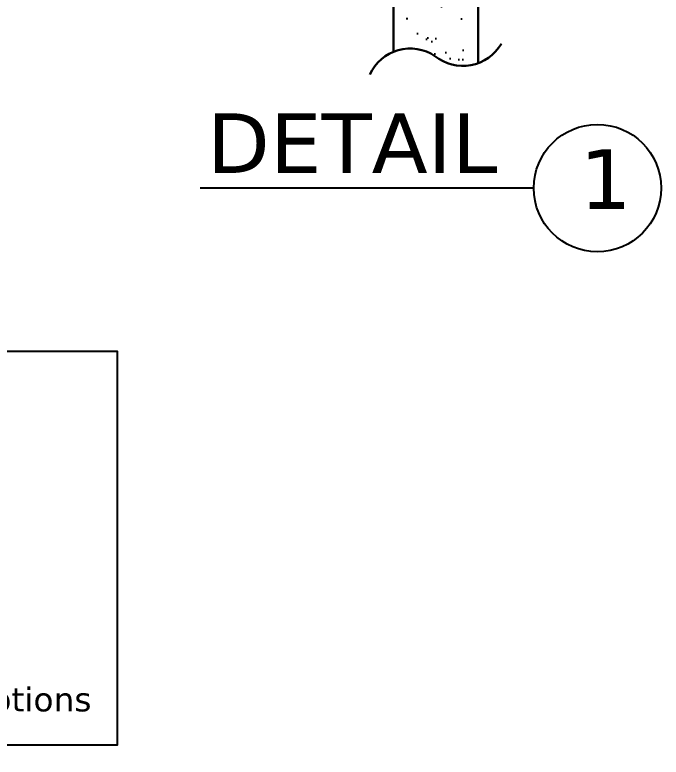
# Model space of a CAD drawing. Header units: inches. Extents: x -154 to 13, y 2 to 55.
# Drawn here: x -105.11 to -97.5, y 7.04 to 15.78 of the extents above; entities that cross this region are included whole.
import ezdxf

# ---------------------------------------------------------------- set-up
doc = ezdxf.new("R2010")
doc.units = ezdxf.units.IN
doc.header["$LTSCALE"] = 2
doc.header["$MEASUREMENT"] = 0
doc.layers.get('0').update_dxf_attribs({"linetype": 'CONTINUOUS'})
doc.layers.add('VELUX_Border', color=5, linetype='CONTINUOUS')
doc.layers.add('VELUX_Text', color=7, linetype='CONTINUOUS')
doc.styles.add('Verdana', font='verdana.ttf')

msp = doc.modelspace()

# ---------------------------------------------------------------- hatches: boundary and pattern name
h = msp.add_hatch()
h.set_pattern_fill('AR-SAND', color=8, scale=0.25, style=0)
h.set_pattern_definition([(37.5, (-153.7809, -1.44866), (-0.0157483, 0.481706), [0, -0.38, 0, -0.425, 0, -0.40625]), (7.5, (-153.7809, -1.44866), (0.442444, 0.7055365), [0, -0.205, 0, -0.3425, 0, -0.13125]), (327.5, (-154.0884, -1.44866), (0.7785355, 0.0014148), [0, -0.125, 0, -0.45, 0, -0.5875]), (317.5, (-154.0884, -1.44866), (0.751532, 0.219419), [0, -0.0625, 0, -0.295, 0, -0.3375])])
h.paths.add_polyline_path([(-99.6549, 30.9959), (-100.6549, 30.9962), (-100.6549, 20.0213), (-100.6549, 19.0197), (-100.6577, 19.0197), (-100.6586, 15.3434, -0.253381), (-100.1668, 15.2938, 0.261429), (-99.6586, 15.2103)])

# ---------------------------------------------------------------- linework, layer by layer
at = {"color": 7, "lineweight": 30}
for p, q in [((-100.652, 30.9962), (-100.6557, 15.3434)), ((-99.6549, 30.9959), (-99.6586, 15.2103))]:
    msp.add_line(p, q, dxfattribs=at)
at = {"color": 7}
msp.add_line((-99.0029, 13.7386), (-102.9331, 13.7386), dxfattribs=at)
msp.add_circle((-98.2529, 13.7386), 0.75, dxfattribs=at)
at = {"color": 7, "lineweight": 30}
for centre, radius, start, end in [((-99.8383, 15.7049), 0.5262, 231.36752, 329.49739), ((-100.4585, 14.8646), 0.519, 55.79998, 155.80052)]:
    msp.add_arc(centre, radius, start, end, dxfattribs=at)
at = {"layer": 'VELUX_Border'}
msp.add_lwpolyline([(-113.5007, 11.8179), (-103.9075, 11.8179), (-103.9075, 7.1773), (-113.5007, 7.1773)], close=True, dxfattribs=at)

# ---------------------------------------------------------------- texts
at = {"color": 7, "style": 'Verdana'}
for s, height, p in [('DETAIL ', 0.70312, (-102.8534, 13.9171)), ('1', 0.7031, (-98.4636, 13.4942))]:
    msp.add_text(s, height=height, dxfattribs=at).set_placement(p)
at = {"layer": 'VELUX_Text', "insert": (-113.2252, 11.6167), "char_height": 0.281967, "attachment_point": 1, "style": 'Verdana'}
msp.add_mtext_dynamic_manual_height_columns('{\\LSTANDARD GLAZING OPTIONS:\\P\\P\\fSymbol|b0|i0|c2|p18;\\l·{\\W6.49414; }}Laminated LowE3 (04)\\P{\\fSymbol|b0|i0|c2|p18;·{\\W6.49414; }}Tempered LowE3 (05)\\P{\\fSymbol|b0|i0|c2|p18;·{\\W6.49414; }}Impact (06)\\P{\\fSymbol|b0|i0|c2|p18;·{\\W6.49414; }}Miami-Dade (07)\\P{\\fSymbol|b0|i0|c2|p18;·{\\W6.49414; }}White Laminated (08)\\P\\P*Tempered Exterior Pane used with all options{\\L\\P}\\P\\P\\P{\\LCOMPATIBLE FLASHINGS:\\P\\P\\fSymbol|b0|i0|c2|p18;\\l·{\\W6.49414; }}ECL Step flashing\\P{\\fSymbol|b0|i0|c2|p18;·{\\W6.49414; }}ECW Tile flashing', width=12.080833, gutter_width=12.5, heights=[12.94], dxfattribs=at)

doc.saveas('drawing.dxf')
